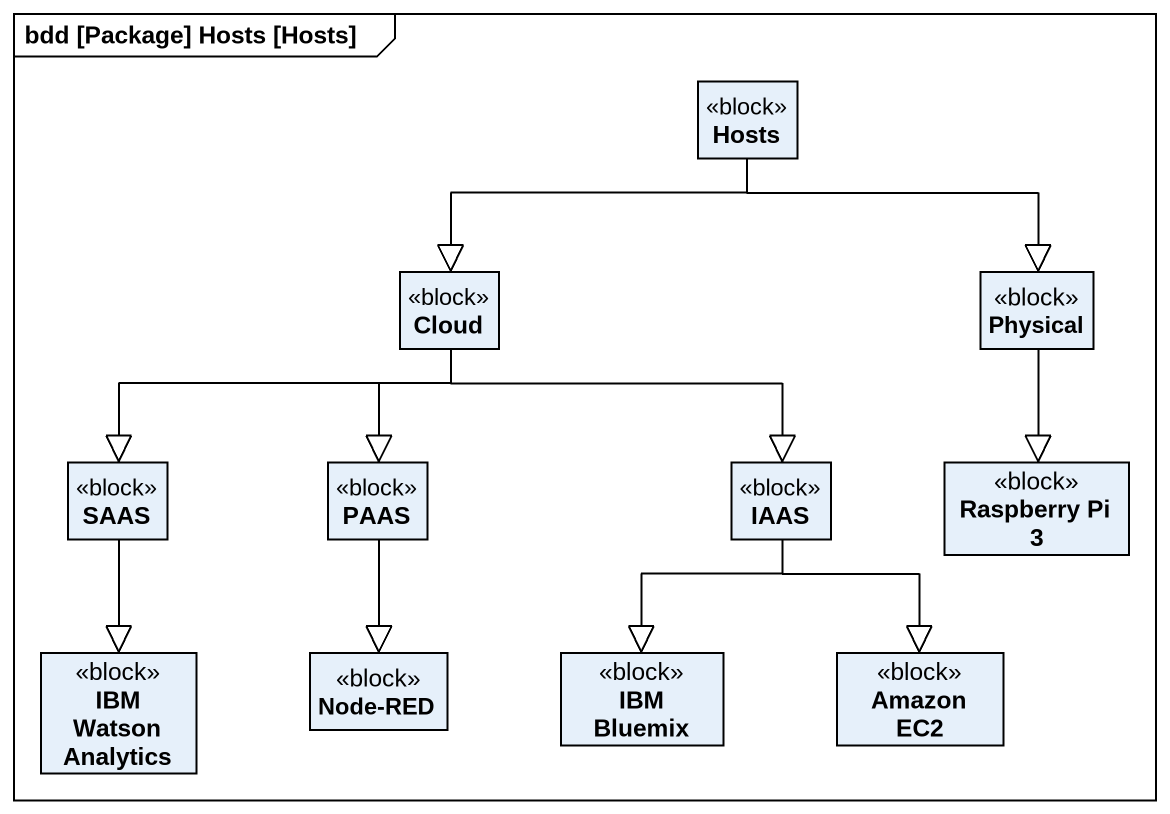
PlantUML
@startuml
mainframe bdd [Package] Hosts [Hosts]
hide circle
hide empty members
class Hosts <<block>>
class "Cloud" as Cloud_ <<block>>
class Physical <<block>>
class SAAS <<block>>
class PAAS <<block>>
class IAAS <<block>>
class "Raspberry Pi 3" as Raspberry_Pi_3 <<block>>
class "IBM Watson Analytics" as IBM_Watson_Analytics <<block>>
class "Node-RED" as Node_RED <<block>>
class "IBM Bluemix" as IBM_Bluemix <<block>>
class "Amazon EC2" as Amazon_EC2 <<block>>
Hosts --|> Cloud_
Hosts --|> Physical
Cloud_ -left-|> SAAS
Cloud_ --|> PAAS
Cloud_ -right-|> IAAS
Physical --|> Raspberry_Pi_3
SAAS --|> IBM_Watson_Analytics
PAAS --|> Node_RED
IAAS --|> IBM_Bluemix
IAAS --|> Amazon_EC2
@enduml
